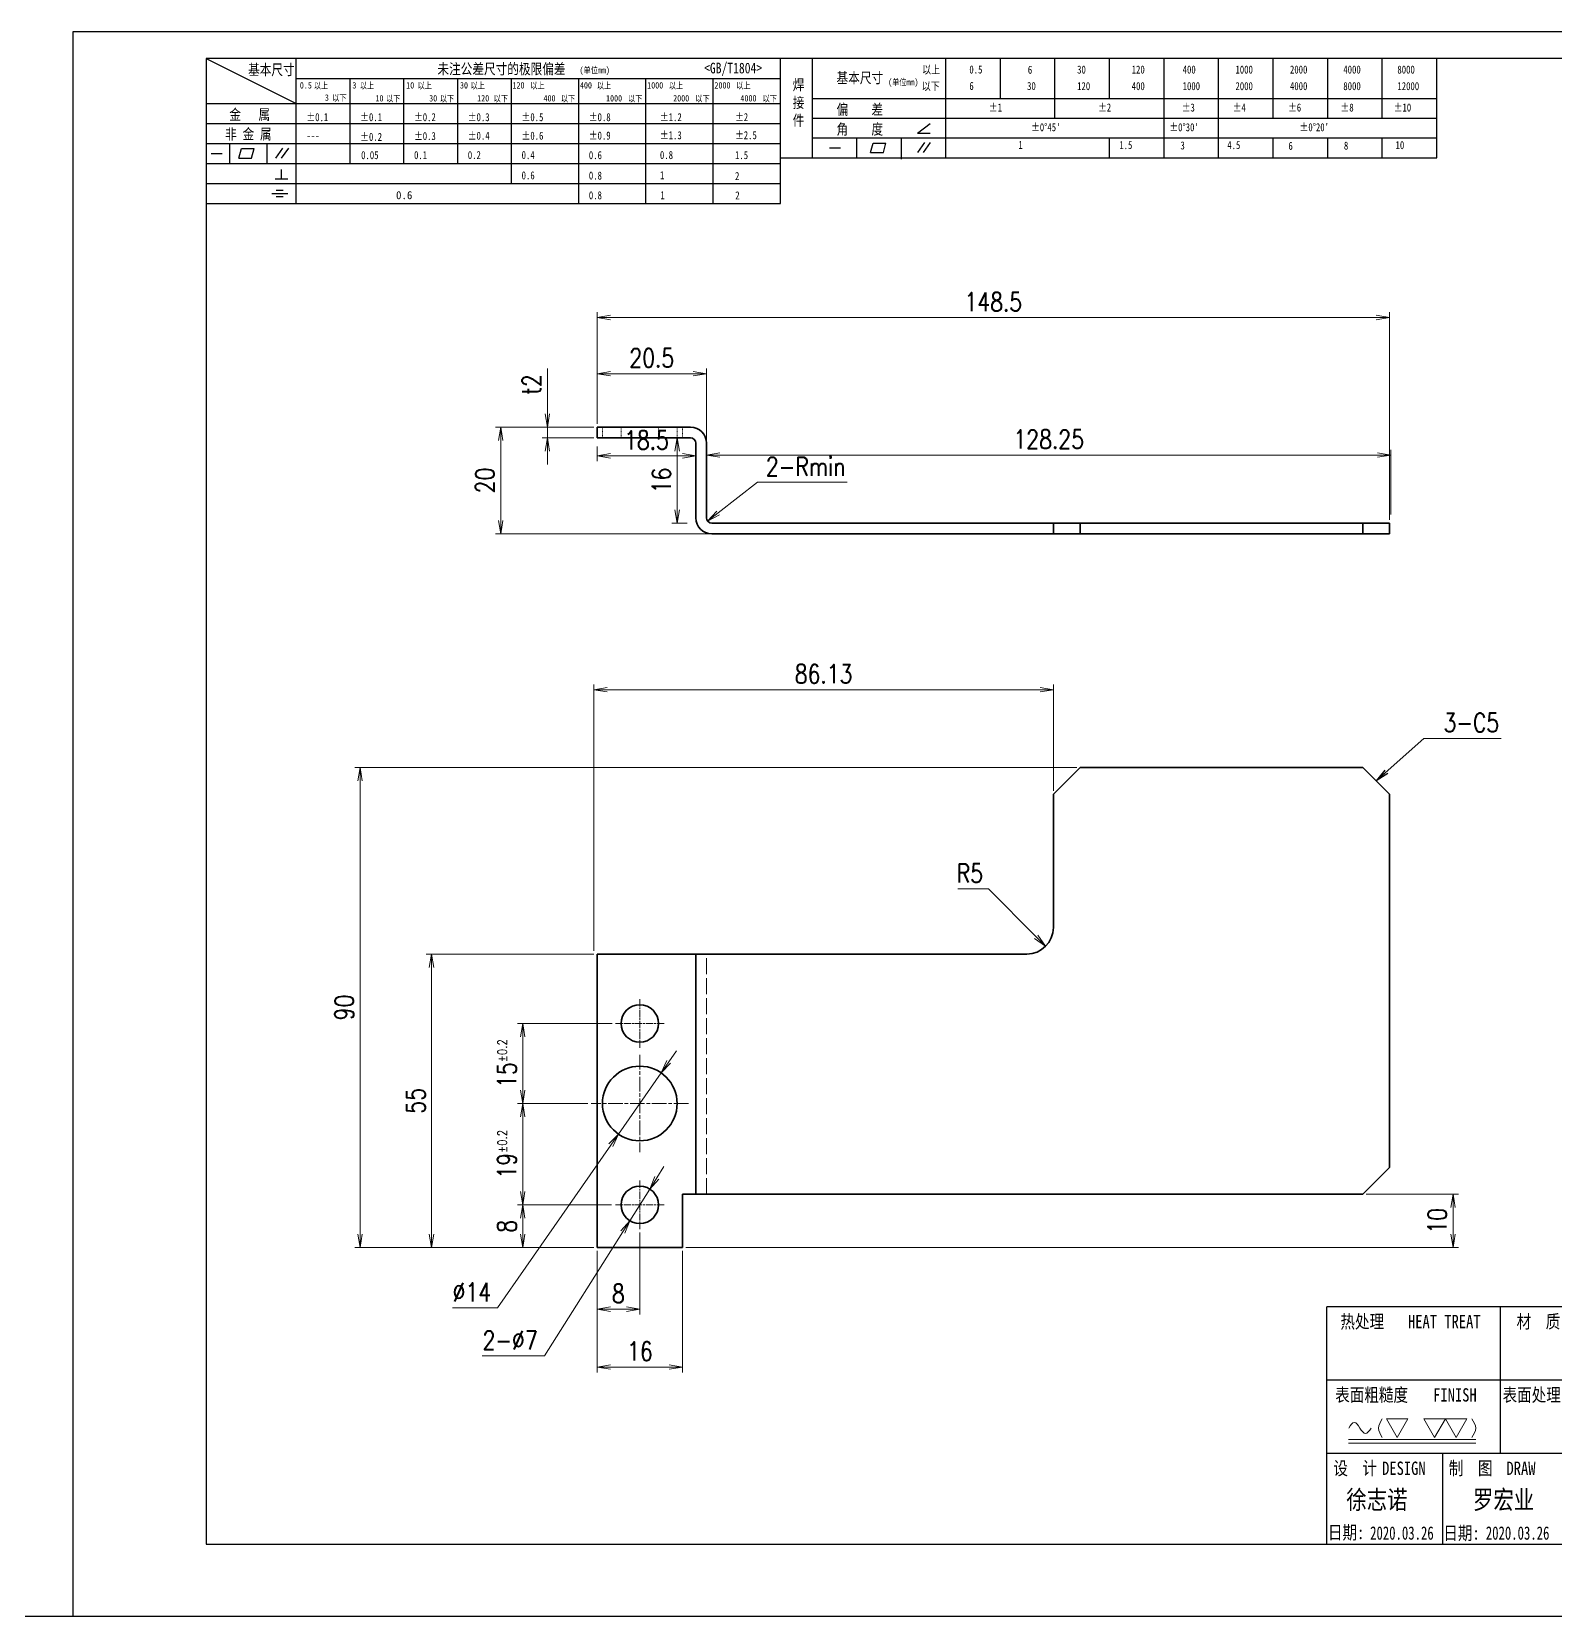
# Model space of a CAD drawing. Header units: millimetres. Extents: x 1201 to 11615, y -7347 to 2683.
# Drawn here: x 4843.1 to 5128.6, y -7347.5 to -7050.5 of the extents above; entities that cross this region are included whole.
import ezdxf
from ezdxf.enums import TextEntityAlignment as Align

# ---------------------------------------------------------------- set-up
doc = ezdxf.new("R2010")
doc.units = ezdxf.units.MM
doc.linetypes.add('AM_ISO02W050x2', pattern=[3.75, 3, -0.75])
doc.linetypes.add('AM_ISO08W050x2', pattern=[9, 6, -0.75, 1.5, -0.75])
for name, color, linetype, lineweight in [('CENTER', 2, 'AM_ISO08W050x2', 15), ('DIM', 3, 'Continuous', 20), ('DRAWING', 7, 'Continuous', 35), ('HIDDEN', 1, 'AM_ISO02W050x2', 18), ('图框', 7, 'Continuous', 15)]:
    doc.layers.add(name, color=color, linetype=linetype, lineweight=lineweight)
doc.layers.add('图\\M+19E79\\M+195B6\\M+18E9A', color=7, linetype='Continuous')
doc.styles.add('DIM', font='romans.shx', dxfattribs={"width": 0.8, "bigfont": 'bigfont.shx'})
doc.styles.add('国标', font='simfang.ttf', dxfattribs={"width": 0.8})
doc.dimstyles.new('YH 1-1', dxfattribs={"dimtxt": 3.5, "dimasz": 2.5, "dimexe": 1, "dimexo": 0.625, "dimgap": 1.2, "dimtad": 1, "dimtoh": 1, "dimzin": 9, "dimdsep": 46, "dimtxsty": 'DIM', "dimblk": 'OPEN', "dimcen": 0, "dimclrd": 8, "dimclre": 8, "dimclrt": 2, "dimazin": 2, "dimtfac": 0.5, "dimtmove": 0, "dimatfit": 3, "dimldrblk": 'OPEN', "dimfxl": 0, "dimtolj": 1, "dimlwd": 13, "dimlwe": 13, "dimarcsym": 0})
doc.dimstyles.new('YH 1-1$0', dxfattribs={"dimtxt": 3.5, "dimasz": 2.5, "dimexe": 1, "dimexo": 0.625, "dimgap": 1.2, "dimtad": 1, "dimzin": 9, "dimdsep": 46, "dimtxsty": 'DIM', "dimblk": 'OPEN', "dimcen": 0, "dimclrd": 8, "dimclre": 8, "dimclrt": 2, "dimazin": 2, "dimtfac": 0.5, "dimtmove": 0, "dimatfit": 3, "dimldrblk": 'OPEN', "dimfxl": 0, "dimtolj": 1, "dimlwd": 13, "dimlwe": 13, "dimarcsym": 0})
doc.dimstyles.new('YH 1-1$3', dxfattribs={"dimtxt": 3.5, "dimasz": 2.5, "dimexe": 1, "dimexo": 0.625, "dimgap": 1.2, "dimtad": 1, "dimtoh": 1, "dimzin": 9, "dimdsep": 46, "dimtxsty": 'DIM', "dimblk": 'OPEN', "dimcen": 0, "dimclrd": 8, "dimclre": 8, "dimclrt": 2, "dimazin": 2, "dimtfac": 0.5, "dimtmove": 0, "dimatfit": 3, "dimldrblk": 'OPEN', "dimfxl": 0, "dimtolj": 1, "dimlwd": 13, "dimlwe": 13, "dimarcsym": 0})
doc.dimstyles.new('YH 1-1$4', dxfattribs={"dimtxt": 3.5, "dimasz": 2.5, "dimexe": 1, "dimexo": 0.625, "dimgap": 1.2, "dimtad": 1, "dimtoh": 1, "dimzin": 9, "dimdsep": 46, "dimtxsty": 'DIM', "dimblk": 'OPEN', "dimcen": 0, "dimclrd": 8, "dimclre": 8, "dimclrt": 2, "dimazin": 2, "dimtfac": 0.5, "dimtmove": 0, "dimatfit": 3, "dimldrblk": 'OPEN', "dimfxl": 0, "dimtolj": 1, "dimlwd": 13, "dimlwe": 13, "dimarcsym": 0})

# ---------------------------------------------------------------- blocks, each defined once
blk = doc.blocks.new('GZDEH零件A3图框V01版')
at = {"layer": 'Defpoints', "linetype": 'Continuous'}
for p, q in [((2857.49, -1549.46), (2857.49, -1846.46)), ((3277.49, -1549.46), (2857.49, -1549.46)), ((2857.49, -1846.46), (3277.49, -1846.46))]:
    blk.add_line(p, q, dxfattribs=at)
at = {"layer": '图\\M+19E79\\M+195B6\\M+18E9A', "linetype": 'Continuous', "lineweight": 30}
for p, q in [((2882.49, -1554.46), (2882.49, -1832.96)), ((3272.49, -1554.46), (2882.49, -1554.46)), ((2882.49, -1832.96), (3272.49, -1832.96))]:
    blk.add_line(p, q, dxfattribs=at)
at = {"layer": '图\\M+19E79\\M+195B6\\M+18E9A', "color": 9}
for p, q in [((2882.49, -1554.46), (2899.37, -1562.92)), ((2899.37, -1581.67), (2899.37, -1554.46)), ((2990.09, -1581.67), (2990.09, -1554.46)), ((2996.09, -1573.08), (2996.09, -1554.46)), ((3021.09, -1561.98), (3021.09, -1554.46)), ((3031.31, -1561.98), (3031.31, -1554.46)), ((3041.53, -1561.98), (3041.53, -1554.46)), ((3051.75, -1561.98), (3051.75, -1554.46)), ((3061.98, -1561.98), (3061.98, -1554.46)), ((3072.2, -1561.98), (3072.2, -1554.46)), ((3082.42, -1561.98), (3082.42, -1554.46)), ((3092.64, -1561.98), (3092.64, -1554.46)), ((3102.86, -1561.98), (3102.86, -1554.46)), ((3113.09, -1573.08), (3113.09, -1554.46)), ((2899.37, -1558.24), (2990.09, -1558.24)), ((2909.45, -1574.17), (2909.45, -1558.24)), ((2919.53, -1574.17), (2919.53, -1558.24)), ((2929.61, -1574.17), (2929.61, -1558.24)), ((2939.69, -1577.92), (2939.69, -1558.24)), ((2952.29, -1581.67), (2952.29, -1558.24)), ((2964.89, -1581.67), (2964.89, -1558.24)), ((2977.49, -1581.67), (2977.49, -1558.24)), ((2996.09, -1561.98), (3113.09, -1561.98)), ((3021.09, -1573.08), (3021.09, -1561.98)), ((3041.53, -1565.68), (3041.53, -1561.98)), ((3061.98, -1573.08), (3061.98, -1561.98)), ((3072.2, -1573.08), (3072.2, -1561.98)), ((3082.42, -1565.68), (3082.42, -1561.98)), ((3092.64, -1565.68), (3092.64, -1561.98)), ((3102.86, -1565.68), (3102.86, -1561.98)), ((2882.49, -1562.92), (2990.09, -1562.92)), ((2882.49, -1566.67), (2990.09, -1566.67)), ((2996.09, -1565.68), (3113.09, -1565.68)), ((3015.75, -1568.51), (3018.15, -1566.66)), ((2882.49, -1570.42), (2990.09, -1570.42)), ((2886.92, -1574.12), (2886.92, -1570.42)), ((2893.91, -1574.12), (2893.91, -1570.42)), ((2996.09, -1569.38), (3113.09, -1569.38)), ((3004.42, -1573.08), (3004.42, -1569.38)), ((3006.97, -1572.12), (3007.45, -1570.33)), ((3007.45, -1570.33), (3009.86, -1570.33)), ((3009.39, -1572.12), (3009.86, -1570.33)), ((3012.75, -1573.08), (3012.75, -1569.38)), ((3015.75, -1568.51), (3018.15, -1568.51)), ((3015.81, -1572.12), (3017.15, -1570.26)), ((3016.89, -1572.12), (3018.23, -1570.26)), ((3051.75, -1573.08), (3051.75, -1569.38)), ((3082.42, -1573.08), (3082.42, -1569.48)), ((3092.64, -1573.08), (3092.64, -1569.38)), ((3102.86, -1573.08), (3102.86, -1569.38)), ((2883.43, -1572.27), (2885.49, -1572.27)), ((2888.59, -1573.16), (2889.07, -1571.37)), ((2888.59, -1573.16), (2891, -1573.16)), ((2889.07, -1571.37), (2891.48, -1571.37)), ((2891, -1573.16), (2891.48, -1571.37)), ((2895.52, -1573.16), (2896.85, -1571.3)), ((2896.6, -1573.16), (2897.94, -1571.3)), ((2990.09, -1573.08), (3113.09, -1573.08)), ((2999.26, -1571.23), (3001.32, -1571.23)), ((3006.97, -1572.12), (3009.39, -1572.12)), ((3012.75, -1573.33), (3012.75, -1573.08)), ((2882.49, -1574.17), (2990.09, -1574.17)), ((2895.42, -1577.05), (2897.81, -1577.05)), ((2896.58, -1577.05), (2896.58, -1575.28)), ((2882.49, -1577.92), (2990.09, -1577.92)), ((2894.79, -1579.77), (2897.77, -1579.77)), ((2895.57, -1579.17), (2896.92, -1579.17)), ((2882.49, -1581.67), (2990.09, -1581.67)), ((2895.57, -1580.37), (2896.93, -1580.37)), ((3272.49, -1788.46), (3092.49, -1788.46)), ((3124.99, -1788.46), (3124.99, -1815.96)), ((3181.99, -1802.21), (3092.49, -1802.21)), ((3181.99, -1815.96), (3092.49, -1815.96)), ((3114.17, -1815.96), (3114.17, -1832.96)), ((3114.17, -1815.96), (3114.17, -1832.96))]:
    blk.add_line(p, q, dxfattribs=at)
at = {"layer": '图\\M+19E79\\M+195B6\\M+18E9A', "color": 7}
blk.add_line((3272.49, -1788.46), (3092.49, -1788.46), dxfattribs=at)
at = {"layer": '图\\M+19E79\\M+195B6\\M+18E9A', "color": 9, "linetype": 'Continuous'}
blk.add_line((3092.49, -1832.96), (3092.49, -1788.46), dxfattribs=at)
at = {"layer": '图\\M+19E79\\M+195B6\\M+18E9A', "color": 9, "style": '国标', "width": 0.8}
for s, height, p in [('基本尺寸', 2, (2890.33, -1557.58)), ('未注公差尺寸的极限偏差', 2, (2925.81, -1557.44)), ('<GB/T1804>', 2, (2975.78, -1557.27)), ('以上', 1.5, (3016.64, -1557.33)), ('0.5', 1.5, (3025.49, -1557.3)), ('6', 1.5, (3036.45, -1557.34)), ('30', 1.5, (3045.69, -1557.31)), ('120', 1.5, (3055.91, -1557.31)), ('400', 1.5, (3065.46, -1557.31)), ('1000', 1.5, (3075.36, -1557.31)), ('2000', 1.5, (3085.57, -1557.31)), ('4000', 1.5, (3095.57, -1557.31)), ('8000', 1.5, (3105.7, -1557.31)), ('30', 1.2, (2930.04, -1560.11)), ('基本尺寸', 2, (3000.6, -1559.1)), ('以下', 1.5, (3016.58, -1560.43)), ('6', 1.5, (3025.49, -1560.38)), ('30', 1.5, (3036.31, -1560.39)), ('120', 1.5, (3045.69, -1560.41)), ('400', 1.5, (3055.91, -1560.41)), ('1000', 1.5, (3065.46, -1560.41)), ('2000', 1.5, (3075.36, -1560.41)), ('4000', 1.5, (3085.57, -1560.41)), ('8000', 1.5, (3095.57, -1560.41)), ('12000', 1.5, (3105.7, -1560.41)), ('金   属', 2, (2886.82, -1565.98)), ('±0.1', 1.5, (2901.27, -1566.23)), ('±0.1', 1.5, (2911.35, -1566.23)), ('±0.2', 1.5, (2921.43, -1566.23)), ('±0.3', 1.5, (2931.51, -1566.23)), ('±0.5', 1.5, (2941.59, -1566.23)), ('±0.8', 1.5, (2954.19, -1566.23)), ('±1.2', 1.5, (2967.51, -1566.23)), ('±2', 1.5, (2981.58, -1566.23)), ('偏    差', 2, (3000.6, -1565.04)), ('±1', 1.5, (3029.16, -1564.42)), ('±2', 1.5, (3049.61, -1564.42)), ('±3', 1.5, (3065.3, -1564.42)), ('±4', 1.5, (3074.85, -1564.42)), ('±6', 1.5, (3085.22, -1564.42)), ('±8', 1.5, (3095.06, -1564.42)), ('±10', 1.5, (3105.02, -1564.42)), ('非 金 属', 2, (2886.02, -1569.65)), ('±0.3', 1.5, (2921.43, -1569.77)), ('±0.4', 1.5, (2931.51, -1569.71)), ('±0.6', 1.5, (2941.59, -1569.71)), ('±0.9', 1.5, (2954.19, -1569.68)), ('±1.3', 1.5, (2967.51, -1569.62)), ('±2.5', 1.5, (2981.58, -1569.61)), ('角    度', 2, (3000.6, -1568.74)), ("±0%%D45'", 1.5, (3037.06, -1568.12)), ("±0%%D30'", 1.5, (3062.98, -1568.12)), ("±0%%D20'", 1.5, (3087.38, -1568.12)), ('---', 1.5, (2901.27, -1569.65)), ('±0.2', 1.5, (2911.35, -1569.92)), ('1', 1.5, (3034.69, -1571.43)), ('1.5', 1.5, (3053.59, -1571.46)), ('3', 1.5, (3065.05, -1571.53)), ('4.5', 1.5, (3073.82, -1571.46)), ('6', 1.5, (3085.28, -1571.6)), ('8', 1.5, (3095.68, -1571.56)), ('10', 1.5, (3105.36, -1571.47)), ('0.1', 1.5, (2921.43, -1573.34)), ('0.2', 1.5, (2931.51, -1573.33)), ('0.4', 1.5, (2941.59, -1573.33)), ('0.6', 1.5, (2954.19, -1573.35)), ('0.8', 1.5, (2967.51, -1573.33)), ('1.5', 1.5, (2981.58, -1573.34)), ('0.6', 1.5, (2941.59, -1577.14)), ('0.8', 1.5, (2954.19, -1577.17)), ('1', 1.5, (2967.51, -1577.12)), ('2', 1.5, (2981.58, -1577.26)), ('0.8', 1.5, (2954.19, -1580.87)), ('1', 1.5, (2967.59, -1580.86)), ('2', 1.5, (2981.62, -1580.89)), ('热处理', 2.5, (3095.03, -1792.46)), ('材  质', 2.5, (3128.04, -1792.46)), ('表面粗糙度', 2.5, (3094.05, -1806.21)), ('表面处理', 2.5, (3125.41, -1806.21)), (' DESIGN', 2.5, (3101.47, -1819.96)), (' DRAW', 2.5, (3124.78, -1819.96))]:
    blk.add_text(s, height=height, dxfattribs=at).set_placement(p)
at = {"layer": '图\\M+19E79\\M+195B6\\M+18E9A', "color": 9, "lineweight": 15, "style": '国标', "width": 0.8}
for s, p in [('(单位mm)', (2952.44, -1557.27)), ('0.5', (2900.03, -1560.11)), ('以上', (2902.64, -1560.16)), ('3', (2909.88, -1560.11)), ('以上', (2911.25, -1560.16)), ('10', (2919.96, -1560.11)), ('以上', (2922.09, -1560.16)), ('以上', (2932.02, -1560.16)), ('120', (2939.88, -1560.11)), ('以上', (2943.21, -1560.16)), ('400', (2952.52, -1560.11)), ('以上', (2955.68, -1560.16)), ('1000', (2965.12, -1560.11)), ('以上', (2969.16, -1560.16)), ('2000', (2977.72, -1560.11)), ('以上', (2981.8, -1560.16)), ('(单位mm)', (3010.27, -1559.51)), ('3', (2904.73, -1562.41)), ('以下', (2906.1, -1562.46)), ('10', (2914.19, -1562.54)), ('以下', (2916.18, -1562.59)), ('30', (2924.27, -1562.54)), ('以下', (2926.26, -1562.59)), ('120', (2933.26, -1562.54)), ('以下', (2936.34, -1562.59)), ('400', (2945.7, -1562.54)), ('以下', (2948.94, -1562.59)), ('1000', (2957.41, -1562.54)), ('以下', (2961.54, -1562.59)), ('2000', (2969.99, -1562.54)), ('以下', (2974.14, -1562.59)), ('4000', (2982.59, -1562.54)), ('以下', (2986.74, -1562.59))]:
    blk.add_text(s, height=1.2, dxfattribs=at).set_placement(p)
at = {"layer": '图\\M+19E79\\M+195B6\\M+18E9A', "color": 9, "lineweight": 13, "style": '国标'}
blk.add_text('0.6', height=1.5, dxfattribs=at).set_placement((2918.05, -1580.85))
at = {"layer": '图\\M+19E79\\M+195B6\\M+18E9A', "color": 9, "style": '国标', "width": 0.8}
for s, p in [('HEAT TREAT', (3114.49, -1792.46)), ('FINISH', (3116.48, -1806.21)), ('设  计', (3097.79, -1819.96)), ('制  图', (3119.43, -1819.96)), ('日期:', (3096.09, -1832)), ('日期:', (3117.71, -1832.1))]:
    blk.add_text(s, height=2.5, dxfattribs=at).set_placement(p, align=Align.CENTER)
at = {"layer": '图\\M+19E79\\M+195B6\\M+18E9A', "color": 9, "insert": (2992.39, -1558.41), "char_height": 2, "width": 3.1877, "attachment_point": 1, "style": '国标'}
blk.add_mtext('焊\\P接\\P件', dxfattribs=at)
at = {"layer": '图\\M+19E79\\M+195B6\\M+18E9A', "color": 9, "insert": (2911.51, -1573.37), "char_height": 1.5, "attachment_point": 7, "style": '国标'}
blk.add_mtext_dynamic_manual_height_columns('0.05', width=5.1982, gutter_width=12.5, heights=[0], dxfattribs=at)
blk = doc.blocks.new('FINISH_012')
at = {"layer": 'DIM'}
for p, q in [((-16.94, -5), (-14.06, -5)), ((-15.5, -7.5), (-16.94, -5)), ((-14.06, -5), (-15.5, -7.5)), ((-11.94, -5), (-9.06, -5)), ((-10.5, -7.5), (-11.94, -5)), ((-9.06, -5), (-10.5, -7.5)), ((-7.61, -7.5), (-9.06, -5)), ((-9.06, -5), (-6.17, -5)), ((-6.17, -5), (-7.61, -7.5)), ((-22.04, -7.78), (-5, -7.78)), ((-22.04, -8.28), (-5, -8.28))]:
    blk.add_line(p, q, dxfattribs=at)
for points in [[(-22, -6.25), (-21.25, -5.5), (-20.5, -6.25), (-19.75, -7), (-19, -6.25)], [(-17.5, -5), (-18, -6.25), (-17.5, -7.5)], [(-5.5, -5), (-5, -6.25), (-5.5, -7.5)]]:
    blk.add_spline(points, degree=3, dxfattribs=at)
blk = doc.blocks.new('_Open')
at = {"color": 0, "linetype": 'ByBlock', "lineweight": -2}
for p, q in [((-1, 0.17), (0, 0)), ((-1, -0.17), (0, 0)), ((0, 0), (-1, 0))]:
    blk.add_line(p, q, dxfattribs=at)
blk = doc.blocks.new('*D893')
at = {"layer": 'Defpoints', "color": 0, "ltscale": 2, "transparency": 16777216}
for p in [(4949.09, -7124.59), (4931.02, -7144.59), (4971.6, -7144.59)]:
    blk.add_point(p, dxfattribs=at)
at = {"layer": 'DIM', "color": 8, "lineweight": 13, "ltscale": 2, "transparency": 16777216}
for p, q in [((4948.47, -7124.59), (4930.02, -7124.59)), ((4931.02, -7127.09), (4931.02, -7142.09)), ((4970.97, -7144.59), (4930.02, -7144.59))]:
    blk.add_line(p, q, dxfattribs=at)
at = {"layer": 'DIM', "color": 8, "lineweight": 13, "ltscale": 2, "transparency": 16777216, "xscale": 2.5, "yscale": 2.5, "zscale": 2.5}
for p, rotation in [((4931.02, -7124.59), 90), ((4931.02, -7144.59), 270)]:
    blk.add_blockref('_Open', p, dxfattribs=dict(at, rotation=rotation))
at = {"layer": 'DIM', "color": 2, "ltscale": 2, "transparency": 16777216, "insert": (4928.07, -7134.59), "char_height": 3.5, "attachment_point": 5, "rotation": 90, "style": 'DIM'}
blk.add_mtext('\\A1;20', dxfattribs=at)
blk = doc.blocks.new('*D894')
at = {"layer": 'Defpoints', "color": 0, "ltscale": 2, "transparency": 16777216}
for p in [(4939.77, -7124.59), (4949.09, -7124.59), (4949.09, -7126.59)]:
    blk.add_point(p, dxfattribs=at)
at = {"layer": 'DIM', "color": 8, "lineweight": 13, "ltscale": 2, "transparency": 16777216}
for p, q in [((4939.77, -7122.09), (4939.77, -7113.59)), ((4948.47, -7124.59), (4938.77, -7124.59)), ((4939.77, -7126.59), (4939.77, -7124.59)), ((4948.47, -7126.59), (4938.77, -7126.59)), ((4939.77, -7129.09), (4939.77, -7131.59))]:
    blk.add_line(p, q, dxfattribs=at)
at = {"layer": 'DIM', "color": 8, "lineweight": 13, "ltscale": 2, "transparency": 16777216, "xscale": 2.5, "yscale": 2.5, "zscale": 2.5}
for p, rotation in [((4939.77, -7124.59), 270), ((4939.77, -7126.59), 90)]:
    blk.add_blockref('_Open', p, dxfattribs=dict(at, rotation=rotation))
at = {"layer": 'DIM', "color": 2, "ltscale": 2, "transparency": 16777216, "insert": (4936.82, -7116.59), "char_height": 3.5, "attachment_point": 5, "rotation": 90, "style": 'DIM'}
blk.add_mtext('\\A1;t2', dxfattribs=at)
blk = doc.blocks.new('*D895')
at = {"layer": 'Defpoints', "color": 0, "ltscale": 2, "transparency": 16777216}
for p in [(5097.59, -7104.05), (4949.09, -7124.59), (5097.59, -7142.59)]:
    blk.add_point(p, dxfattribs=at)
at = {"layer": 'DIM', "color": 8, "lineweight": 13, "ltscale": 2, "transparency": 16777216}
for p, q in [((4949.09, -7123.97), (4949.09, -7103.05)), ((4951.59, -7104.05), (5095.09, -7104.05)), ((5097.59, -7141.97), (5097.59, -7103.05))]:
    blk.add_line(p, q, dxfattribs=at)
at = {"layer": 'DIM', "color": 8, "lineweight": 13, "ltscale": 2, "transparency": 16777216, "xscale": 2.5, "yscale": 2.5, "zscale": 2.5, "rotation": 180}
blk.add_blockref('_Open', (4949.09, -7104.05), dxfattribs=at)
at = {"layer": 'DIM', "color": 8, "lineweight": 13, "ltscale": 2, "transparency": 16777216, "xscale": 2.5, "yscale": 2.5, "zscale": 2.5}
blk.add_blockref('_Open', (5097.59, -7104.05), dxfattribs=at)
at = {"layer": 'DIM', "color": 2, "ltscale": 2, "transparency": 16777216, "insert": (5023.34, -7101.1), "char_height": 3.5, "attachment_point": 5, "style": 'DIM'}
blk.add_mtext('\\A1;148.5', dxfattribs=at)
blk = doc.blocks.new('*D896')
at = {"layer": 'Defpoints', "color": 0, "ltscale": 2, "transparency": 16777216}
for p in [(4949.09, -7114.58), (4949.09, -7124.59), (4969.59, -7128.37)]:
    blk.add_point(p, dxfattribs=at)
at = {"layer": 'DIM', "color": 8, "lineweight": 13, "ltscale": 2, "transparency": 16777216}
for p, q in [((4949.09, -7123.97), (4949.09, -7113.58)), ((4967.09, -7114.58), (4951.59, -7114.58)), ((4969.59, -7127.75), (4969.59, -7113.58))]:
    blk.add_line(p, q, dxfattribs=at)
at = {"layer": 'DIM', "color": 8, "lineweight": 13, "ltscale": 2, "transparency": 16777216, "xscale": 2.5, "yscale": 2.5, "zscale": 2.5, "rotation": 180}
blk.add_blockref('_Open', (4949.09, -7114.58), dxfattribs=at)
at = {"layer": 'DIM', "color": 8, "lineweight": 13, "ltscale": 2, "transparency": 16777216, "xscale": 2.5, "yscale": 2.5, "zscale": 2.5}
blk.add_blockref('_Open', (4969.59, -7114.58), dxfattribs=at)
at = {"layer": 'DIM', "color": 2, "ltscale": 2, "transparency": 16777216, "insert": (4959.34, -7111.63), "char_height": 3.5, "attachment_point": 5, "style": 'DIM'}
blk.add_mtext('\\A1;20.5', dxfattribs=at)
blk = doc.blocks.new('*D897')
at = {"layer": 'Defpoints', "color": 0, "ltscale": 2, "transparency": 16777216}
for p in [(4969.8, -7142.21), (4970.59, -7141.59)]:
    blk.add_point(p, dxfattribs=at)
at = {"layer": 'DIM', "color": 8, "lineweight": 13, "ltscale": 2, "transparency": 16777216}
for p, q in [((4979.17, -7134.91), (4971.77, -7140.67)), ((4995.97, -7134.91), (4979.17, -7134.91))]:
    blk.add_line(p, q, dxfattribs=at)
at = {"layer": 'DIM', "color": 8, "lineweight": 13, "ltscale": 2, "transparency": 16777216, "xscale": 2.5, "yscale": 2.5, "zscale": 2.5, "rotation": 217.9272777066315}
blk.add_blockref('_Open', (4969.8, -7142.21), dxfattribs=at)
at = {"layer": 'DIM', "color": 2, "ltscale": 2, "transparency": 16777216, "insert": (4988.17, -7131.96), "char_height": 3.5, "attachment_point": 5, "style": 'DIM'}
blk.add_mtext('\\A1;{\\Fromans,bigfont|c134;2-Rmin}', dxfattribs=at)
blk = doc.blocks.new('*D898')
at = {"layer": 'Defpoints', "color": 0, "ltscale": 2, "transparency": 16777216}
for p in [(5039.59, -7188.36), (4904.66, -7278.36), (4949.09, -7278.36)]:
    blk.add_point(p, dxfattribs=at)
at = {"layer": 'DIM', "color": 8, "lineweight": 13, "ltscale": 2, "transparency": 16777216}
for p, q in [((5038.97, -7188.36), (4903.66, -7188.36)), ((4904.66, -7190.86), (4904.66, -7275.86)), ((4948.47, -7278.36), (4903.66, -7278.36))]:
    blk.add_line(p, q, dxfattribs=at)
at = {"layer": 'DIM', "color": 8, "lineweight": 13, "ltscale": 2, "transparency": 16777216, "xscale": 2.5, "yscale": 2.5, "zscale": 2.5}
for p, rotation in [((4904.66, -7188.36), 90), ((4904.66, -7278.36), 270)]:
    blk.add_blockref('_Open', p, dxfattribs=dict(at, rotation=rotation))
at = {"layer": 'DIM', "color": 2, "ltscale": 2, "transparency": 16777216, "insert": (4901.71, -7233.36), "char_height": 3.5, "attachment_point": 5, "rotation": 90, "style": 'DIM'}
blk.add_mtext('\\A1;90', dxfattribs=at)
blk = doc.blocks.new('*D899')
at = {"layer": 'Defpoints', "color": 0, "ltscale": 2, "transparency": 16777216}
for p in [(4949.09, -7223.36), (4918.05, -7278.36), (4949.09, -7278.36)]:
    blk.add_point(p, dxfattribs=at)
at = {"layer": 'DIM', "color": 8, "lineweight": 13, "ltscale": 2, "transparency": 16777216}
for p, q in [((4948.47, -7223.36), (4917.05, -7223.36)), ((4918.05, -7225.86), (4918.05, -7275.86)), ((4948.47, -7278.36), (4917.05, -7278.36))]:
    blk.add_line(p, q, dxfattribs=at)
at = {"layer": 'DIM', "color": 8, "lineweight": 13, "ltscale": 2, "transparency": 16777216, "xscale": 2.5, "yscale": 2.5, "zscale": 2.5}
for p, rotation in [((4918.05, -7223.36), 90), ((4918.05, -7278.36), 270)]:
    blk.add_blockref('_Open', p, dxfattribs=dict(at, rotation=rotation))
at = {"layer": 'DIM', "color": 2, "ltscale": 2, "transparency": 16777216, "insert": (4915.1, -7250.86), "char_height": 3.5, "attachment_point": 5, "rotation": 90, "style": 'DIM'}
blk.add_mtext('\\A1;55', dxfattribs=at)
blk = doc.blocks.new('*D900')
at = {"layer": 'Defpoints', "color": 0, "ltscale": 2, "transparency": 16777216}
for p in [(5092.59, -7268.36), (4965.09, -7278.36), (5109.48, -7278.36)]:
    blk.add_point(p, dxfattribs=at)
at = {"layer": 'DIM', "color": 8, "lineweight": 13, "ltscale": 2, "transparency": 16777216}
for p, q in [((5093.22, -7268.36), (5110.48, -7268.36)), ((5109.48, -7270.86), (5109.48, -7275.86)), ((4965.72, -7278.36), (5110.48, -7278.36))]:
    blk.add_line(p, q, dxfattribs=at)
at = {"layer": 'DIM', "color": 8, "lineweight": 13, "ltscale": 2, "transparency": 16777216, "xscale": 2.5, "yscale": 2.5, "zscale": 2.5}
for p, rotation in [((5109.48, -7268.36), 90), ((5109.48, -7278.36), 270)]:
    blk.add_blockref('_Open', p, dxfattribs=dict(at, rotation=rotation))
at = {"layer": 'DIM', "color": 2, "ltscale": 2, "transparency": 16777216, "insert": (5106.53, -7273.36), "char_height": 3.5, "attachment_point": 5, "rotation": 90, "style": 'DIM'}
blk.add_mtext('\\A1;10', dxfattribs=at)
blk = doc.blocks.new('*D901')
at = {"layer": 'Defpoints', "color": 0, "ltscale": 2, "transparency": 16777216}
for p in [(4949.09, -7278.36), (4965.09, -7278.36), (4965.09, -7300.75)]:
    blk.add_point(p, dxfattribs=at)
at = {"layer": 'DIM', "color": 8, "lineweight": 13, "ltscale": 2, "transparency": 16777216}
for p, q in [((4949.09, -7278.98), (4949.09, -7301.75)), ((4965.09, -7278.98), (4965.09, -7301.75)), ((4951.59, -7300.75), (4962.59, -7300.75))]:
    blk.add_line(p, q, dxfattribs=at)
at = {"layer": 'DIM', "color": 8, "lineweight": 13, "ltscale": 2, "transparency": 16777216, "xscale": 2.5, "yscale": 2.5, "zscale": 2.5, "rotation": 180}
blk.add_blockref('_Open', (4949.09, -7300.75), dxfattribs=at)
at = {"layer": 'DIM', "color": 8, "lineweight": 13, "ltscale": 2, "transparency": 16777216, "xscale": 2.5, "yscale": 2.5, "zscale": 2.5}
blk.add_blockref('_Open', (4965.09, -7300.75), dxfattribs=at)
at = {"layer": 'DIM', "color": 2, "ltscale": 2, "transparency": 16777216, "insert": (4957.09, -7297.8), "char_height": 3.5, "attachment_point": 5, "style": 'DIM'}
blk.add_mtext('\\A1;16', dxfattribs=at)
blk = doc.blocks.new('*D902')
at = {"layer": 'Defpoints', "color": 0, "ltscale": 2, "transparency": 16777216}
for p in [(4948.47, -7173.8), (5034.59, -7193.36), (4948.47, -7223.36)]:
    blk.add_point(p, dxfattribs=at)
at = {"layer": 'DIM', "color": 8, "lineweight": 13, "ltscale": 2, "transparency": 16777216}
for p, q in [((4948.47, -7222.73), (4948.47, -7172.8)), ((5032.09, -7173.8), (4950.97, -7173.8)), ((5034.59, -7192.73), (5034.59, -7172.8))]:
    blk.add_line(p, q, dxfattribs=at)
at = {"layer": 'DIM', "color": 8, "lineweight": 13, "ltscale": 2, "transparency": 16777216, "xscale": 2.5, "yscale": 2.5, "zscale": 2.5, "rotation": 180}
blk.add_blockref('_Open', (4948.47, -7173.8), dxfattribs=at)
at = {"layer": 'DIM', "color": 8, "lineweight": 13, "ltscale": 2, "transparency": 16777216, "xscale": 2.5, "yscale": 2.5, "zscale": 2.5}
blk.add_blockref('_Open', (5034.59, -7173.8), dxfattribs=at)
at = {"layer": 'DIM', "color": 2, "ltscale": 2, "transparency": 16777216, "insert": (4991.53, -7170.85), "char_height": 3.5, "attachment_point": 5, "style": 'DIM'}
blk.add_mtext('\\A1;86.13', dxfattribs=at)
blk = doc.blocks.new('*D903')
at = {"layer": 'Defpoints', "color": 0, "ltscale": 2, "transparency": 16777216}
for p in [(5029.59, -7218.36), (5033.12, -7221.9)]:
    blk.add_point(p, dxfattribs=at)
at = {"layer": 'DIM', "color": 8, "lineweight": 13, "ltscale": 2, "transparency": 16777216}
for p, q in [((5016.68, -7211.15), (5022.41, -7211.15)), ((5022.41, -7211.15), (5031.36, -7220.13))]:
    blk.add_line(p, q, dxfattribs=at)
at = {"layer": 'DIM', "color": 8, "lineweight": 13, "ltscale": 2, "transparency": 16777216, "xscale": 2.5, "yscale": 2.5, "zscale": 2.5, "rotation": 314.9051192442855}
blk.add_blockref('_Open', (5033.12, -7221.9), dxfattribs=at)
at = {"layer": 'DIM', "color": 2, "ltscale": 2, "transparency": 16777216, "insert": (5018.94, -7208.2), "char_height": 3.5, "attachment_point": 5, "style": 'DIM'}
blk.add_mtext('\\A1;R5', dxfattribs=at)
blk = doc.blocks.new('*D904')
at = {"layer": 'Defpoints', "color": 0, "ltscale": 2, "transparency": 16777216}
for p in [(4957.09, -7274.91), (4949.09, -7278.36), (4949.09, -7289.92)]:
    blk.add_point(p, dxfattribs=at)
at = {"layer": 'DIM', "color": 8, "lineweight": 13, "ltscale": 2, "transparency": 16777216}
for p, q in [((4957.09, -7275.53), (4957.09, -7290.92)), ((4949.09, -7278.98), (4949.09, -7290.92)), ((4954.59, -7289.92), (4951.59, -7289.92))]:
    blk.add_line(p, q, dxfattribs=at)
at = {"layer": 'DIM', "color": 8, "lineweight": 13, "ltscale": 2, "transparency": 16777216, "xscale": 2.5, "yscale": 2.5, "zscale": 2.5, "rotation": 180}
blk.add_blockref('_Open', (4949.09, -7289.92), dxfattribs=at)
at = {"layer": 'DIM', "color": 8, "lineweight": 13, "ltscale": 2, "transparency": 16777216, "xscale": 2.5, "yscale": 2.5, "zscale": 2.5}
blk.add_blockref('_Open', (4957.09, -7289.92), dxfattribs=at)
at = {"layer": 'DIM', "color": 2, "ltscale": 2, "transparency": 16777216, "insert": (4953.09, -7286.97), "char_height": 3.5, "attachment_point": 5, "style": 'DIM'}
blk.add_mtext('\\A1;8', dxfattribs=at)
blk = doc.blocks.new('*D905')
at = {"layer": 'Defpoints', "color": 0, "ltscale": 2, "transparency": 16777216}
for p in [(4952.44, -7270.36), (4935.15, -7278.36), (4949.09, -7278.36)]:
    blk.add_point(p, dxfattribs=at)
at = {"layer": 'DIM', "color": 8, "lineweight": 13, "ltscale": 2, "transparency": 16777216}
for p, q in [((4951.81, -7270.36), (4934.15, -7270.36)), ((4935.15, -7272.86), (4935.15, -7275.86)), ((4948.47, -7278.36), (4934.15, -7278.36))]:
    blk.add_line(p, q, dxfattribs=at)
at = {"layer": 'DIM', "color": 8, "lineweight": 13, "ltscale": 2, "transparency": 16777216, "xscale": 2.5, "yscale": 2.5, "zscale": 2.5}
for p, rotation in [((4935.15, -7270.36), 90), ((4935.15, -7278.36), 270)]:
    blk.add_blockref('_Open', p, dxfattribs=dict(at, rotation=rotation))
at = {"layer": 'DIM', "color": 2, "ltscale": 2, "transparency": 16777216, "insert": (4932.2, -7274.36), "char_height": 3.5, "attachment_point": 5, "rotation": 90, "style": 'DIM'}
blk.add_mtext('\\A1;8', dxfattribs=at)
blk = doc.blocks.new('*D906')
at = {"layer": 'Defpoints', "color": 0, "ltscale": 2, "transparency": 16777216}
for p in [(4935.15, -7251.36), (4947.99, -7251.36), (4952.44, -7270.36)]:
    blk.add_point(p, dxfattribs=at)
at = {"layer": 'DIM', "color": 8, "lineweight": 13, "ltscale": 2, "transparency": 16777216}
for p, q in [((4947.37, -7251.36), (4934.15, -7251.36)), ((4935.15, -7267.86), (4935.15, -7253.86)), ((4951.81, -7270.36), (4934.15, -7270.36))]:
    blk.add_line(p, q, dxfattribs=at)
at = {"layer": 'DIM', "color": 8, "lineweight": 13, "ltscale": 2, "transparency": 16777216, "xscale": 2.5, "yscale": 2.5, "zscale": 2.5}
for p, rotation in [((4935.15, -7251.36), 90), ((4935.15, -7270.36), 270)]:
    blk.add_blockref('_Open', p, dxfattribs=dict(at, rotation=rotation))
at = {"layer": 'DIM', "color": 2, "ltscale": 2, "transparency": 16777216, "insert": (4932.2, -7260.86), "char_height": 3.5, "attachment_point": 5, "rotation": 90, "style": 'DIM'}
blk.add_mtext('\\A2;19{\\H1.75;\\M+1817D0.2}', dxfattribs=at)
blk = doc.blocks.new('*D907')
at = {"layer": 'Defpoints', "color": 0, "ltscale": 2, "transparency": 16777216}
for p in [(4935.15, -7236.36), (4952.54, -7236.36), (4947.99, -7251.36)]:
    blk.add_point(p, dxfattribs=at)
at = {"layer": 'DIM', "color": 8, "lineweight": 13, "ltscale": 2, "transparency": 16777216}
for p, q in [((4951.92, -7236.36), (4934.15, -7236.36)), ((4935.15, -7248.86), (4935.15, -7238.86)), ((4947.37, -7251.36), (4934.15, -7251.36))]:
    blk.add_line(p, q, dxfattribs=at)
at = {"layer": 'DIM', "color": 8, "lineweight": 13, "ltscale": 2, "transparency": 16777216, "xscale": 2.5, "yscale": 2.5, "zscale": 2.5}
for p, rotation in [((4935.15, -7236.36), 90), ((4935.15, -7251.36), 270)]:
    blk.add_blockref('_Open', p, dxfattribs=dict(at, rotation=rotation))
at = {"layer": 'DIM', "color": 2, "ltscale": 2, "transparency": 16777216, "insert": (4932.2, -7243.86), "char_height": 3.5, "attachment_point": 5, "rotation": 90, "style": 'DIM'}
blk.add_mtext('\\A2;15{\\H1.75;\\M+1817D0.2}', dxfattribs=at)
blk = doc.blocks.new('*D908')
at = {"layer": 'Defpoints', "color": 0, "ltscale": 2, "transparency": 16777216}
for p in [(4961.09, -7245.62), (4953.09, -7257.1)]:
    blk.add_point(p, dxfattribs=at)
at = {"layer": 'DIM', "color": 8, "lineweight": 13, "ltscale": 2, "transparency": 16777216}
for p, q in [((4962.52, -7243.56), (4963.95, -7241.51)), ((4961.09, -7245.62), (4953.09, -7257.1)), ((4930.4, -7289.65), (4951.66, -7259.15)), ((4922, -7289.65), (4930.4, -7289.65))]:
    blk.add_line(p, q, dxfattribs=at)
at = {"layer": 'DIM', "color": 8, "lineweight": 13, "ltscale": 2, "transparency": 16777216, "xscale": 2.5, "yscale": 2.5, "zscale": 2.5}
for p, rotation in [((4961.09, -7245.62), 235.1225946701092), ((4953.09, -7257.1), 55.1225946701092)]:
    blk.add_blockref('_Open', p, dxfattribs=dict(at, rotation=rotation))
at = {"layer": 'DIM', "color": 2, "ltscale": 2, "transparency": 16777216, "insert": (4925.6, -7286.7), "char_height": 3.5, "attachment_point": 5, "style": 'DIM'}
blk.add_mtext('\\A1;∅14', dxfattribs=at)
blk = doc.blocks.new('*D909')
at = {"layer": 'Defpoints', "color": 0, "ltscale": 2, "transparency": 16777216}
for p in [(4958.96, -7267.4), (4955.23, -7273.32)]:
    blk.add_point(p, dxfattribs=at)
at = {"layer": 'DIM', "color": 8, "lineweight": 13, "ltscale": 2, "transparency": 16777216}
for p, q in [((4960.29, -7265.28), (4961.62, -7263.17)), ((4958.96, -7267.4), (4955.23, -7273.32)), ((4939.26, -7298.68), (4953.89, -7275.43)), ((4927.52, -7298.68), (4939.26, -7298.68))]:
    blk.add_line(p, q, dxfattribs=at)
at = {"layer": 'DIM', "color": 8, "lineweight": 13, "ltscale": 2, "transparency": 16777216, "xscale": 2.5, "yscale": 2.5, "zscale": 2.5}
for p, rotation in [((4958.96, -7267.4), 237.7965916659101), ((4955.23, -7273.32), 57.79659166591008)]:
    blk.add_blockref('_Open', p, dxfattribs=dict(at, rotation=rotation))
at = {"layer": 'DIM', "color": 2, "ltscale": 2, "transparency": 16777216, "insert": (4932.79, -7295.73), "char_height": 3.5, "attachment_point": 5, "style": 'DIM'}
blk.add_mtext('\\A1;2-%%c7', dxfattribs=at)
blk = doc.blocks.new('*D910')
at = {"layer": 'Defpoints', "color": 0, "ltscale": 2, "transparency": 16777216}
for p in [(4949.09, -7127.59), (4967.59, -7127.59), (4949.09, -7129.96)]:
    blk.add_point(p, dxfattribs=at)
at = {"layer": 'DIM', "color": 8, "lineweight": 13, "ltscale": 2, "transparency": 16777216}
for p, q in [((4949.09, -7128.22), (4949.09, -7130.96)), ((4965.09, -7129.96), (4951.59, -7129.96)), ((4967.59, -7128.22), (4967.59, -7130.96))]:
    blk.add_line(p, q, dxfattribs=at)
at = {"layer": 'DIM', "color": 8, "lineweight": 13, "ltscale": 2, "transparency": 16777216, "xscale": 2.5, "yscale": 2.5, "zscale": 2.5, "rotation": 180}
blk.add_blockref('_Open', (4949.09, -7129.96), dxfattribs=at)
at = {"layer": 'DIM', "color": 8, "lineweight": 13, "ltscale": 2, "transparency": 16777216, "xscale": 2.5, "yscale": 2.5, "zscale": 2.5}
blk.add_blockref('_Open', (4967.59, -7129.96), dxfattribs=at)
at = {"layer": 'DIM', "color": 2, "ltscale": 2, "transparency": 16777216, "insert": (4958.34, -7127.01), "char_height": 3.5, "attachment_point": 5, "style": 'DIM'}
blk.add_mtext('\\A1;18.5', dxfattribs=at)
blk = doc.blocks.new('*D911')
at = {"layer": 'Defpoints', "color": 0, "ltscale": 2, "transparency": 16777216}
for p in [(4966.59, -7126.59), (4964.1, -7142.59), (4966.59, -7142.59)]:
    blk.add_point(p, dxfattribs=at)
at = {"layer": 'DIM', "color": 8, "lineweight": 13, "ltscale": 2, "transparency": 16777216}
for p, q in [((4965.97, -7126.59), (4963.1, -7126.59)), ((4964.1, -7129.09), (4964.1, -7140.09)), ((4965.97, -7142.59), (4963.1, -7142.59))]:
    blk.add_line(p, q, dxfattribs=at)
at = {"layer": 'DIM', "color": 8, "lineweight": 13, "ltscale": 2, "transparency": 16777216, "xscale": 2.5, "yscale": 2.5, "zscale": 2.5}
for p, rotation in [((4964.1, -7126.59), 90), ((4964.1, -7142.59), 270)]:
    blk.add_blockref('_Open', p, dxfattribs=dict(at, rotation=rotation))
at = {"layer": 'DIM', "color": 2, "ltscale": 2, "transparency": 16777216, "insert": (4961.15, -7134.59), "char_height": 3.5, "attachment_point": 5, "rotation": 90, "style": 'DIM'}
blk.add_mtext('\\A1;16', dxfattribs=at)
blk = doc.blocks.new('*D912')
at = {"layer": 'Defpoints', "color": 0, "ltscale": 2, "transparency": 16777216}
for p in [(5097.84, -7129.82), (4969.59, -7141.59), (5097.84, -7141.59)]:
    blk.add_point(p, dxfattribs=at)
at = {"layer": 'DIM', "color": 8, "lineweight": 13, "ltscale": 2, "transparency": 16777216}
for p, q in [((4969.59, -7140.97), (4969.59, -7128.82)), ((4972.09, -7129.82), (5095.34, -7129.82)), ((5097.84, -7140.97), (5097.84, -7128.82))]:
    blk.add_line(p, q, dxfattribs=at)
at = {"layer": 'DIM', "color": 8, "lineweight": 13, "ltscale": 2, "transparency": 16777216, "xscale": 2.5, "yscale": 2.5, "zscale": 2.5, "rotation": 180}
blk.add_blockref('_Open', (4969.59, -7129.82), dxfattribs=at)
at = {"layer": 'DIM', "color": 8, "lineweight": 13, "ltscale": 2, "transparency": 16777216, "xscale": 2.5, "yscale": 2.5, "zscale": 2.5}
blk.add_blockref('_Open', (5097.84, -7129.82), dxfattribs=at)
at = {"layer": 'DIM', "color": 2, "ltscale": 2, "transparency": 16777216, "insert": (5033.72, -7126.87), "char_height": 3.5, "attachment_point": 5, "style": 'DIM'}
blk.add_mtext('\\A1;128.25', dxfattribs=at)

msp = doc.modelspace()

# ---------------------------------------------------------------- linework, layer by layer
msp.add_line((1201.092, -7347.472), (10120.957, -7347.472))
at = {"layer": 'CENTER', "ltscale": 0.2275}
for p, q in [((4957.091, -7231.808), (4957.091, -7240.908)), ((4961.641, -7236.358), (4952.541, -7236.358)), ((4957.091, -7265.808), (4957.091, -7274.908)), ((4961.641, -7270.358), (4952.541, -7270.358))]:
    msp.add_line(p, q, dxfattribs=at)
at = {"layer": 'CENTER', "ltscale": 0.455}
for p, q in [((4957.091, -7242.258), (4957.091, -7260.458)), ((4966.191, -7251.358), (4947.991, -7251.358))]:
    msp.add_line(p, q, dxfattribs=at)
at = {"layer": 'DRAWING', "lineweight": 35, "ltscale": 0.4375}
for p, q in [((4966.591, -7124.591), (4949.091, -7124.591)), ((4949.091, -7126.591), (4966.591, -7126.591)), ((4949.091, -7223.358), (4966.591, -7223.358))]:
    msp.add_line(p, q, dxfattribs=at)
at = {"layer": 'DRAWING', "lineweight": 35, "ltscale": 0.05}
for p, q in [((4949.091, -7126.591), (4949.091, -7124.591)), ((5034.591, -7142.591), (5034.591, -7144.591)), ((5039.591, -7144.591), (5039.591, -7142.591)), ((5092.591, -7142.591), (5092.591, -7144.591)), ((5097.591, -7144.591), (5097.591, -7142.591))]:
    msp.add_line(p, q, dxfattribs=at)
at = {"layer": 'DRAWING', "lineweight": 35, "ltscale": 0.35}
for p, q in [((4967.591, -7141.591), (4967.591, -7127.591)), ((4969.591, -7141.591), (4969.591, -7127.591))]:
    msp.add_line(p, q, dxfattribs=at)
at = {"layer": 'DRAWING', "lineweight": 35}
for p, q in [((5029.591, -7142.591), (4970.591, -7142.591)), ((5092.591, -7142.591), (5039.591, -7142.591)), ((5029.591, -7144.591), (4970.591, -7144.591)), ((5092.591, -7144.591), (5039.591, -7144.591)), ((5092.591, -7188.358), (5039.591, -7188.358)), ((5034.591, -7193.358), (5034.591, -7218.358)), ((5097.591, -7263.358), (5097.591, -7193.358)), ((4949.091, -7278.358), (4949.091, -7223.358)), ((4967.591, -7223.358), (4967.591, -7268.358)), ((5029.591, -7223.358), (4970.591, -7223.358)), ((4970.591, -7268.358), (5092.591, -7268.358))]:
    msp.add_line(p, q, dxfattribs=at)
at = {"layer": 'DRAWING', "lineweight": 35, "ltscale": 0.125}
for p, q in [((5034.591, -7142.591), (5029.591, -7142.591)), ((5039.591, -7142.591), (5034.591, -7142.591)), ((5097.591, -7142.591), (5092.591, -7142.591)), ((5029.591, -7144.591), (5034.591, -7144.591)), ((5034.591, -7144.591), (5039.591, -7144.591)), ((5092.591, -7144.591), (5097.591, -7144.591))]:
    msp.add_line(p, q, dxfattribs=at)
at = {"layer": 'DRAWING', "lineweight": 35, "ltscale": 0.176777}
for p, q in [((5034.591, -7193.358), (5039.591, -7188.358)), ((5092.591, -7188.358), (5097.591, -7193.358)), ((5097.591, -7263.358), (5092.591, -7268.358))]:
    msp.add_line(p, q, dxfattribs=at)
at = {"layer": 'DRAWING', "lineweight": 35, "ltscale": 0.025}
for p, q in [((4967.591, -7223.358), (4966.591, -7223.358)), ((4966.591, -7268.358), (4967.591, -7268.358))]:
    msp.add_line(p, q, dxfattribs=at)
at = {"layer": 'DRAWING', "lineweight": 35, "ltscale": 0.075}
for p, q in [((4967.591, -7223.358), (4970.591, -7223.358)), ((4970.591, -7268.358), (4967.591, -7268.358))]:
    msp.add_line(p, q, dxfattribs=at)
at = {"layer": 'DRAWING', "lineweight": 35, "ltscale": 0.0375}
msp.add_line((4966.591, -7268.358), (4965.091, -7268.358), dxfattribs=at)
at = {"layer": 'DRAWING', "lineweight": 35, "ltscale": 0.25}
msp.add_line((4965.091, -7268.358), (4965.091, -7278.358), dxfattribs=at)
at = {"layer": 'DRAWING', "lineweight": 35, "ltscale": 0.4}
msp.add_line((4965.091, -7278.358), (4949.091, -7278.358), dxfattribs=at)
at = {"layer": 'DRAWING', "lineweight": 35}
for centre, radius in [((4957.091, -7236.358), 3.5), ((4957.091, -7251.358), 7), ((4957.091, -7270.358), 3.5)]:
    msp.add_circle(centre, radius, dxfattribs=at)
for centre, radius, start, end in [((4966.591, -7127.591), 3, 0, 90), ((4966.591, -7127.591), 1, 0, 90), ((4970.591, -7141.591), 3, 180, 270), ((4970.591, -7141.591), 1, 180, 270), ((5029.591, -7218.358), 5, 270, 0)]:
    msp.add_arc(centre, radius, start, end, dxfattribs=at)
at = {"layer": 'HIDDEN', "ltscale": 0.05}
for p, q in [((4950.091, -7124.591), (4950.091, -7126.591)), ((4953.591, -7124.591), (4953.591, -7126.591)), ((4953.591, -7124.591), (4953.591, -7126.591)), ((4960.591, -7124.591), (4960.591, -7126.591)), ((4960.591, -7124.591), (4960.591, -7126.591)), ((4964.091, -7124.591), (4964.091, -7126.591)), ((4965.091, -7126.591), (4965.091, -7124.591)), ((5092.591, -7144.591), (5092.591, -7142.591))]:
    msp.add_line(p, q, dxfattribs=at)
at = {"layer": 'HIDDEN'}
msp.add_line((4969.591, -7268.358), (4969.591, -7223.358), dxfattribs=at)

# ---------------------------------------------------------------- block references
at = {"layer": '图\\M+19E79\\M+195B6\\M+18E9A', "xscale": 1.399999999994179, "yscale": 1.399999999994179, "zscale": 1.40000000000009}
msp.add_blockref('FINISH_012', (5120.728, -7303.436), dxfattribs=at)
at = {"layer": '图框'}
msp.add_blockref('GZDEH零件A3图框V01版', (1993.355, -5501.011), dxfattribs=at)

# ---------------------------------------------------------------- texts
at = {"layer": 'DIM', "color": 2, "ltscale": 2, "insert": (5107.697, -7181.723), "char_height": 3.5, "attachment_point": 7, "style": 'DIM'}
msp.add_mtext('{\\Fromans,bigfont|c134;3-C5}', dxfattribs=at)
at = {"layer": '图\\M+19E79\\M+195B6\\M+18E9A', "color": 3, "style": '国标'}
for s, height, width, p in [('徐志诺', 3.5, 0.8, (5089.493, -7327.368)), ('罗宏业', 3.5, 0.8, (5113.223, -7327.368)), ('2020.03.26', 2.5, 0.7, (5093.953, -7333.108)), ('2020.03.26', 2.5, 0.7, (5115.633, -7333.108))]:
    msp.add_text(s, height=height, dxfattribs=dict(at, width=width)).set_placement(p)

# ---------------------------------------------------------------- dimensions: what is measured, and where the dimension line sits
at = {"layer": 'DIM', "ltscale": 2}
for base, p1, p2, picture, middle in [((5097.591, -7104.049), (4949.091, -7124.591), (5097.591, -7142.591), '*D895', (5023.341, -7101.099)), ((4949.091, -7114.582), (4969.591, -7128.373), (4949.091, -7124.591), '*D896', (4959.341, -7111.632)), ((4949.091, -7129.963), (4967.591, -7127.591), (4949.091, -7127.591), '*D910', (4958.341, -7127.013)), ((5097.84, -7129.823), (4969.591, -7141.591), (5097.84, -7141.591), '*D912', (5033.716, -7126.873)), ((4948.465674328, -7173.798389565), (5034.590674328, -7193.357941474), (4948.465674328, -7223.357941474), '*D902', (4991.528174328, -7170.848389565)), ((4949.091, -7289.917), (4957.091, -7274.908), (4949.091, -7278.358), '*D904', (4953.091, -7286.967)), ((4965.091, -7300.749), (4949.091, -7278.358), (4965.091, -7278.358), '*D901', (4957.091, -7297.799))]:
    dim = msp.add_linear_dim(base=base, p1=p1, p2=p2, dimstyle='YH 1-1$0', dxfattribs=at)
    dim.commit()
    dim.dimension.update_dxf_attribs({"geometry": picture, "text_midpoint": middle})
for base, p1, p2, override, picture, middle in [((4939.769, -7124.591), (4949.091, -7126.591), (4949.091, -7124.591), {"dimpost": 't<>'}, '*D894', (4936.819, -7116.591)), ((4935.146, -7236.358), (4947.991, -7251.358), (4952.541, -7236.358), {"dimtol": 1, "dimlim": 0, "dimtp": 0.2, "dimtm": 0.2, "dimtfac": 0.5, "dimtolj": 2}, '*D907', (4932.196, -7243.858)), ((4935.146, -7251.358), (4952.438, -7270.358), (4947.991, -7251.358), {"dimtol": 1, "dimlim": 0, "dimtp": 0.2, "dimtm": 0.2, "dimtfac": 0.5, "dimtolj": 2}, '*D906', (4932.196, -7260.858))]:
    dim = msp.add_linear_dim(base=base, p1=p1, p2=p2, angle=90, dimstyle='YH 1-1$0', override=override, dxfattribs=at)
    dim.commit()
    dim.dimension.update_dxf_attribs({"geometry": picture, "text_midpoint": middle})
for base, p1, p2, picture, middle in [((4931.021, -7144.591), (4949.091, -7124.591), (4971.6, -7144.591), '*D893', (4928.071, -7134.591)), ((4964.097, -7142.591), (4966.591, -7126.591), (4966.591, -7142.591), '*D911', (4961.147, -7134.591)), ((4904.66, -7278.358), (5039.591, -7188.358), (4949.091, -7278.358), '*D898', (4901.71, -7233.358)), ((4918.05, -7278.358), (4949.091, -7223.358), (4949.091, -7278.358), '*D899', (4915.1, -7250.858)), ((4935.146, -7278.358), (4952.438, -7270.358), (4949.091, -7278.358), '*D905', (4932.196, -7274.358)), ((5109.477, -7278.358), (5092.591, -7268.358), (4965.091, -7278.358), '*D900', (5106.527, -7273.358))]:
    dim = msp.add_linear_dim(base=base, p1=p1, p2=p2, angle=90, dimstyle='YH 1-1$0', dxfattribs=at)
    dim.commit()
    dim.dimension.update_dxf_attribs({"geometry": picture, "text_midpoint": middle})
dim = msp.add_radius_dim(center=(4970.591, -7141.591), mpoint=(4969.802, -7142.205), text='{\\Fromans,bigfont|c134;2-Rmin}', dimstyle='YH 1-1$4', override={"dimtmove": 1}, dxfattribs=at)
dim.commit()
dim.dimension.update_dxf_attribs({"geometry": '*D897', "text_midpoint": (4979.165, -7134.909), "dimtype": 164})
dim = msp.add_radius_dim(center=(5029.591, -7218.358), mpoint=(5033.12, -7221.899), dimstyle='YH 1-1$4', override={"dimtmove": 1}, dxfattribs=at)
dim.commit()
dim.dimension.update_dxf_attribs({"geometry": '*D903', "text_midpoint": (5022.41, -7211.153), "dimtype": 164})
dim = msp.add_diameter_dim_2p(p1=(4961.093, -7245.615), p2=(4953.088, -7257.101), dimstyle='YH 1-1$3', dxfattribs=at)
dim.commit()
dim.dimension.update_dxf_attribs({"geometry": '*D908', "text_midpoint": (4925.598, -7289.653), "dimtype": 163})
dim = msp.add_diameter_dim_2p(p1=(4958.956, -7267.396), p2=(4955.225, -7273.32), dimstyle='YH 1-1$3', override={"dimpost": '2-%%c<>'}, dxfattribs=at)
dim.commit()
dim.dimension.update_dxf_attribs({"geometry": '*D909', "text_midpoint": (4932.789, -7298.676), "dimtype": 163})

# ---------------------------------------------------------------- leaders
at = {"layer": 'DIM', "ltscale": 2, "annotation_type": 0, "has_hookline": 1, "hookline_direction": 0, "text_width": 10.8}
msp.add_leader([(5095.091, -7190.858), (5103.997, -7182.923), (5106.497, -7182.923)], dimstyle='YH 1-1', override={"dimgap": 1.2, "dimtad": 1}, dxfattribs=at)

doc.saveas('drawing.dxf')
